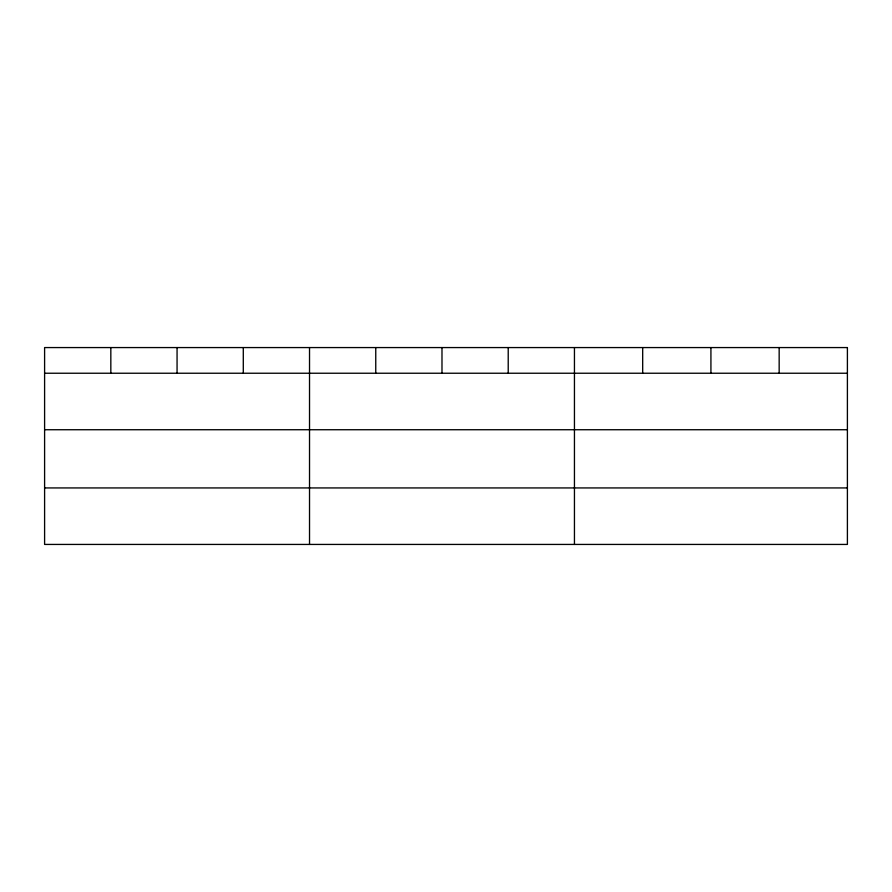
<?xml version="1.0" encoding="UTF-8"?>
<svg xmlns="http://www.w3.org/2000/svg" width="892" height="892" viewBox="0 0 892 892"><rect width="100%" height="100%" fill="white"/><g stroke="black" fill="none" stroke-linecap="round" stroke-linejoin="round"><path stroke-width="1.34" d="M44.6 373.235L847.4 373.235M44.6 429.732L847.4 429.732M44.6 487.935L847.4 487.935M779.162 347.568L779.162 373.235M710.924 347.568L710.924 373.235M642.686 347.568L642.686 373.235M574.448 347.568L574.448 544.432M508.217 347.568L508.217 373.235M441.986 347.568L441.986 373.235M375.755 347.568L375.755 373.235M309.524 347.568L309.524 544.432M243.293 347.568L243.293 373.235M177.062 347.568L177.062 373.235M110.831 347.568L110.831 373.235M847.4 347.568L44.6 347.568L44.6 544.432L847.4 544.432L847.4 347.568"/></g></svg>
